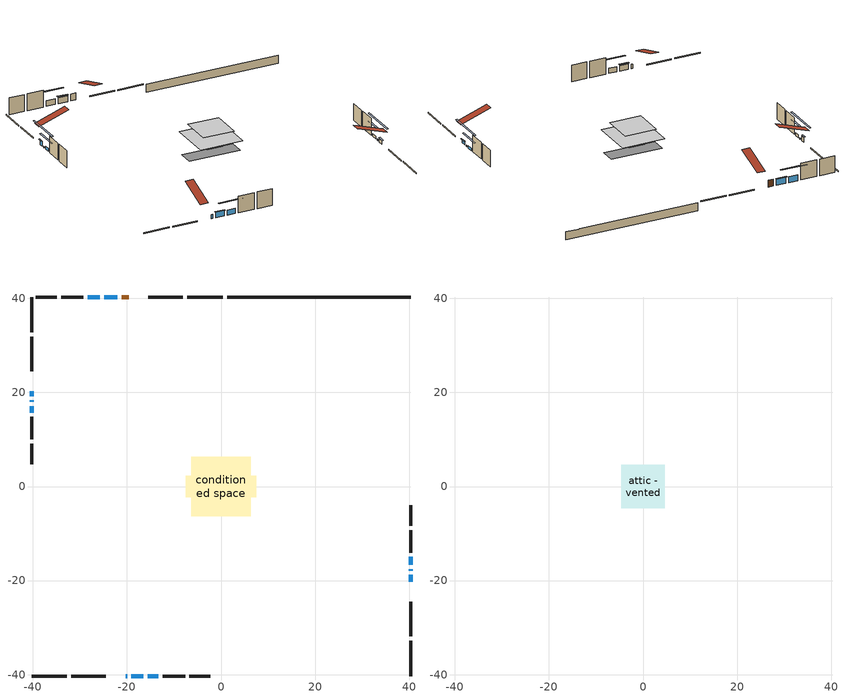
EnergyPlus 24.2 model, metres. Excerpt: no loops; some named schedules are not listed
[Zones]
conditioned space
 floor outside (Floor1 construction): -2.35,-2.35 -2.35,2.35 2.35,2.35 2.35,-2.35 z0.3
 floor adiabatic (AdiabaticFloorConstruction): -6.28,-6.28 -6.28,6.28 6.28,6.28 6.28,-6.28 z2.74
 floor foundation (Slab1 construction): -7.52,-2.23 -7.52,2.23 7.52,2.23 7.52,-2.23 z-2.06
 wall outside (RimJoist1 construction): 0.35,40.29 -7.19,40.29 / -40.29,-40.29 -32.75,-40.29 / -40.29,40.29 -40.29,32.75 / 40.29,-40.29 40.29,-32.75 z0.3:0.6
 wall outside (RimJoist2 construction): -8.12,40.29 -15.44,40.29 / -31.82,-40.29 -24.51,-40.29 / -40.29,31.82 -40.29,24.51 / 40.29,-31.82 40.29,-24.51 z0.3:0.6
 wall outside (AdiabaticWallConstruction 1): -19.66,40.29 -21.14,40.29 z0.3:2.33
 wall outside (AdiabaticWallConstruction): -20.29,-40.29 -19.98,-40.29 z0.3:1.52; 40.29,-20.29 40.29,-18.8 z0.3:1.27; -22.06,40.29 -24.83,40.29 z0.3:2.1; -19.05,-40.29 -16.55,-40.29 z0.3:1.93; -40.29,20.29 -40.29,19.23 z0.3:1.67; 40.29,-17.88 40.29,-17.59 / -40.29,18.31 -40.29,18.03 z0.3:0.66; 40.29,-16.67 40.29,-14.97 z0.3:1.04; -25.76,40.29 -28.34,40.29 z0.3:1.98; -15.62,-40.29 -13.3,-40.29 z0.3:1.81; -40.29,17.1 -40.29,15.72 z0.3:1.2
 wall outside (Wall1 construction): -29.27,40.29 -34.01,40.29 / -12.37,-40.29 -7.63,-40.29 / -40.29,14.79 -40.29,10.05 / 40.29,-14.04 40.29,-9.3 z0.3:5.18
 wall outside (Wall2 construction): -34.94,40.29 -39.36,40.29 / -6.7,-40.29 -2.28,-40.29 / -40.29,9.12 -40.29,4.69 / 40.29,-8.37 40.29,-3.95 z0.3:5.18
 wall foundation (FoundationWall1 construction): 1.28,40.29,-2.06 1.28,40.29,0.3 36.39,40.29,0.3 36.39,40.29,0.25 40.29,40.29,0.25 40.29,40.29,-2.06
 window (WindowConstruction 8): -20.29,-40.29 -19.98,-40.29 z0.3:1.52
 window (WindowConstruction 4): 40.29,-20.29 40.29,-18.8 z0.3:1.27
 window (WindowConstruction 5): -22.06,40.29 -24.83,40.29 z0.3:2.1
 window (WindowConstruction 6): -19.05,-40.29 -16.55,-40.29 z0.3:1.92
 window (WindowConstruction 7): -40.29,20.29 -40.29,19.24 z0.3:1.67
 window (WindowConstruction 9): 40.29,-17.87 40.29,-17.6 z0.3:0.66
 window (WindowConstruction 10): -40.29,18.31 -40.29,18.03 z0.3:0.66
 window (WindowConstruction): 40.29,-16.67 40.29,-14.97 z0.3:1.03
 window (WindowConstruction 1): -25.76,40.29 -28.34,40.29 z0.3:1.98
 window (WindowConstruction 2): -15.62,-40.29 -13.3,-40.29 z0.3:1.81
 window (WindowConstruction 3): -40.29,17.1 -40.29,15.72 z0.3:1.2
 door (Door): -19.66,40.29 -21.13,40.29 z0.3:2.33
 ceiling adiabatic (AdiabaticFloorConstruction): 6.28,-6.28 6.28,6.28 -6.28,6.28 -6.28,-6.28 z2.74
attic - vented
 floor to conditioned space (Floor2 construction Reversed): -4.6,-4.6 -4.6,4.6 4.6,4.6 4.6,-4.6 z5.18
 roof outside (Roof1 construction): -18.73,40.29,5.18 -18.73,31.34,8.16 -16.37,31.34,8.16 -16.37,40.29,5.18; -21.22,-40.29,5.18 -21.22,-31.34,8.16 -23.58,-31.34,8.16 -23.58,-40.29,5.18; -40.29,21.22,5.18 -31.34,21.22,8.16 -31.34,23.58,8.16 -40.29,23.58,5.18; 40.29,-21.22,5.18 31.34,-21.22,8.16 31.34,-23.58,8.16 40.29,-23.58,5.18
shading: 40.29,-18.6 40.29,-20.49 40.7,-20.49 40.7,-18.6 z1.47; -25.03,40.29 -21.86,40.29 -21.86,40.7 -25.03,40.7 z2.3; -16.35,-40.29 -19.25,-40.29 -19.25,-40.7 -16.35,-40.7 z2.13; -40.29,19.03 -40.29,20.49 -40.7,20.49 -40.7,19.03 z1.87; 40.29,-12.32 40.29,-23.15 40.7,-23.15 40.7,-12.32 z5.94; -40.29,12.75 -40.29,23.59 -40.7,23.59 -40.7,12.75 z5.94; 40.29,-12.33 40.29,-19.31 40.7,-19.31 40.7,-12.33 z3.67; -30.98,40.29 -23.12,40.29 -23.12,40.7 -30.98,40.7 z4.62; -10.66,-40.29 -18.26,-40.29 -18.26,-40.7 -10.66,-40.7 z4.45; -40.29,13.08 -40.29,19.74 -40.7,19.74 -40.7,13.08 z3.84
[Building]
Building 1: Terrain=Suburbs
[Site:Location]
Toronto City Centre_ON: Latitude {deg}=43.63; Longitude {deg}=-79.39; Time Zone {hr}=-5; Elevation {m}=77; Keep Site Location Information=Yes
[Site:GroundTemperature:Shallow]
5.01852, 3.26908, 3.12898, 3.95918, 7.29196, 10.6092, 13.4851, 15.3069, 15.4617, 13.9799, 11.1774, 7.9619
[Site:WaterMainsTemperature]
Calculation Method=Schedule; Temperature Schedule=mains temperature schedule
[Material] Roughness=Rough; Thermal Absorptance=0.9
Name | Thickness {m} | Conductivity {W/m-K} | Density {kg/m3} | Specific Heat {J/kg-K} | Solar Absorptance | Visible Absorptance
asphalt or fiberglass shingles | 0.00635 | 0.162714 | 1121.4 | 1465.45 | 0.4 | 0.4
ceiling loosefill ins | 0.169333 | 0.0480833 | 16.02 | 1046.75 | 0.7 | 0.7
ceiling stud and cavity | 0.1397 | 0.100554 | 65.682 | 1177.47 | 0.7 | 0.7
concrete 4.0 in. | 0.1016 | 1.803125 | 2242.8 | 837.4 | 0.7 | 0.7
concrete 8.0 in. | 0.2032 | 1.803125 | 2242.8 | 837.4 | 0.7 | 0.7
door material | 0.04445 | 0.053851 | 512.64 | 1214.23 | 0.7 | 0.7
exterior vertical ins | 0.0371966 | 0.029427 | 32.04 | 1214.23 | 0.7 | 0.7
floor covering | 0.0127 | 0.0433444 | 54.468 | 1339.84 | 0.6 | 0.6
floor rigid ins | 0.103632 | 0.029427 | 32.04 | 1214.23 | 0.7 | 0.7
floor rigid ins 1; wall rigid ins 1 | 0.512978 | 0.029427 | 32.04 | 1214.23 | 0.7 | 0.7
floor stud and cavity | 0.1397 | 0.16591 | 92.3553 | 1139.71 | 0.7 | 0.7
floor stud and cavity 1 | 0.1397 | 1.75129 | 37.0049 | 1207.88 | 0.7 | 0.7
furniture material conditioned space 1 | 0.1524 | 0.115458 | 640.8 | 1214.23 | 0.6 | 0.6
gypsum board | 0.0127 | 0.160291 | 801 | 837.4 | 0.6 | 0.6
gypsum board 1 | 0.0127 | 0.160291 | 801 | 837.4 | 0.7 | 0.7
osb sheathing 0.5 in. | 0.0127 | 0.115458 | 512.64 | 1214.23 | 0.7 | 0.7
osb sheathing 0.75 in. | 0.01905 | 0.115458 | 512.64 | 1214.23 | 0.7 | 0.7
osb sheathing 2.0 in. | 0.0508 | 0.115458 | 512.64 | 1214.23 | 0.7 | 0.7
rim joist rigid ins; wall rigid ins | 0.051816 | 0.029427 | 32.04 | 1214.23 | 0.7 | 0.7
rim joist stud and cavity | 0.0508 | 0.0405436 | 125.044 | 1163.47 | 0.6 | 0.6
rim joist stud and cavity 1 | 0.0508 | 0.593867 | 125.044 | 1163.47 | 0.6 | 0.6
wall stud and cavity | 0.1397 | 0.160931 | 139.0536 | 1170.24 | 0.7 | 0.7
wall stud and cavity 1 | 0.1397 | 0.162914 | 139.0536 | 1170.24 | 0.7 | 0.7
wall stud and cavity 2 | 0.0889 | 0.380278 | 52.3479 | 1209.89 | 0.7 | 0.7
wall stud and cavity 3 | 0.0889 | 0.391764 | 83.0341 | 1211.67 | 0.7 | 0.7
wood siding | 0.0254 | 0.102417 | 544.68 | 1172.36 | 0.4 | 0.4
wood siding 1; wood siding 2; wood siding 3 | 0.0254 | 0.102417 | 544.68 | 1172.36 | 0.7 | 0.7
[WindowMaterial:SimpleGlazingSystem]
Name | U-Factor {W/m2-K} | Solar Heat Gain Coefficient
WindowMaterial | 2.600524 | 0.55
WindowMaterial 1 | 2.4069 | 0.64
WindowMaterial 2 | 2.424506 | 0.63
WindowMaterial 3 | 2.54318 | 0.58
WindowMaterial 4 | 2.523871 | 0.59
WindowMaterial 5 | 2.39441 | 0.64
WindowMaterial 6 | 2.41201 | 0.63
WindowMaterial 7 | 2.444379 | 0.62
WindowMaterial 8 | 5.64904 | 0.55
WindowMaterial 9 | 3.07407 | 0.43
[Construction]
AdiabaticFloorConstruction: floor stud and cavity 1, floor rigid ins 1, osb sheathing 0.75 in., floor covering
AdiabaticWallConstruction: wood siding 2, wall rigid ins 1, wall stud and cavity 2, gypsum board
AdiabaticWallConstruction 1: wood siding 3, wall rigid ins 1, wall stud and cavity 2, gypsum board
Door: door material
Floor1 construction: floor stud and cavity, floor rigid ins, osb sheathing 0.75 in., floor covering
Floor2 construction Reversed: gypsum board, ceiling stud and cavity, ceiling loosefill ins
FoundationWall1 construction: concrete 8.0 in., gypsum board 1
furniture construction conditioned space 1: furniture material conditioned space 1
PartitionWallConstruction: gypsum board, wall stud and cavity 3, gypsum board
RimJoist1 construction: wood siding 1, rim joist rigid ins, osb sheathing 2.0 in., rim joist stud and cavity
RimJoist2 construction: wood siding 1, rim joist rigid ins, osb sheathing 2.0 in., rim joist stud and cavity 1
Roof1 construction: asphalt or fiberglass shingles
Slab1 construction: concrete 4.0 in.
Wall1 construction: wood siding, wall rigid ins, osb sheathing 0.5 in., wall stud and cavity, gypsum board
Wall2 construction: wood siding, wall rigid ins, osb sheathing 0.5 in., wall stud and cavity 1, gypsum board
WindowConstruction: WindowMaterial
WindowConstruction 1: WindowMaterial 1
WindowConstruction 10; WindowConstruction 9: WindowMaterial 9
WindowConstruction 2: WindowMaterial 2
WindowConstruction 3: WindowMaterial 3
WindowConstruction 4: WindowMaterial 4
WindowConstruction 5: WindowMaterial 5
WindowConstruction 6: WindowMaterial 6
WindowConstruction 7: WindowMaterial 7
WindowConstruction 8: WindowMaterial 8
[Zone] Multiplier=1; Part of Total Floor Area=Yes
Name | Volume {m3}
attic - vented | 40.9678
conditioned space | 558
[Space]
Name | Zone | Volume {m3}
attic - vented 1 | attic - vented | 40.9678
conditioned space 1 | conditioned space | 558
[ZoneInfiltration:EffectiveLeakageArea]
infil attic - vented 1: Zone or Space=attic - vented 1; Schedule=Always On Discrete; Effective Air Leakage Area {cm2}=3559.58; Stack Coefficient=0.000207584; Wind Coefficient=9.73458e-06
[ZoneMixing]
whole house fan mix: Zone or Space=attic - vented; Schedule=Always On Continuous; Design Flow Rate Calculation Method=Flow/Zone; Design Flow Rate {m3/s}=0; Source Zone or Space=conditioned space
[SurfaceProperty:ExposedFoundationPerimeter]
Slab1: Exposed Perimeter Calculation Method=TotalExposedPerimeter; Total Exposed Perimeter {m}=39.014
[InternalMass] Zone or ZoneList=conditioned space; Space or SpaceList=conditioned space 1
Name | Construction | Surface Area {m2}
furniture mass conditioned space 1 | furniture construction conditioned space 1 | 98.792
partition wall mass | PartitionWallConstruction | 246.98
[Lights]
interior lighting: Zone or ZoneList or Space or SpaceList=conditioned space 1; Schedule=interior lighting schedule; Design Level Calculation Method=LightingLevel; Lighting Level {W}=343.2; Return Air Fraction=0; Fraction Radiant=0.6; Fraction Visible=0.2; Fraction Replaceable=1
[People]
occupants: Zone or ZoneList or Space or SpaceList=conditioned space 1; Number of People Schedule=occupants schedule; Number of People Calculation Method=People; Number of People=3; Fraction Radiant=0.314171; Sensible Heat Fraction=0.56303; Activity Level Schedule=occupants activity schedule; Carbon Dioxide Generation Rate {m3/s-W}=0; Enable ASHRAE 55 Comfort Warnings=No; Mean Radiant Temperature Calculation Type=EnclosureAveraged
[ElectricEquipment] Zone or ZoneList or Space or SpaceList=conditioned space 1; Design Level Calculation Method=EquipmentLevel
Name | Schedule | Design Level {W} | Fraction Latent | Fraction Radiant | Fraction Lost
clothes dryer | clothes dryer schedule | 140.772 | 0.015 | 0.081 | 0.85
clothes washer | clothes washer schedule | 32.1985 | 0.03 | 0.162 | 0.7
cooking range | cooking range schedule | 215.147 | 0.08 | 0.432 | 0.2
dishwasher | dishwasher schedule | 66.8632 | 0.3 | 0.18 | 0.4
fridge | fridge schedule | 72.9452 | 0 | 0.6 | 0
mech vent house fan | mech vent house fan schedule | 0.95 | 0 | 0 | 1
mech vent house fan cfis | mech vent house fan cfis schedule | 0 | 0 | 0 | 0
misc plug loads | misc plug loads schedule | 494.7 | 0.045 | 0.513 | 0.1
whole house fan | Always On Discrete | 0 | 0 | 0 | 1
[OtherEquipment] Zone or ZoneList or Space or SpaceList=conditioned space 1; Design Level Calculation Method=EquipmentLevel
Name | Fuel Type | Schedule | Design Level {W} | Fraction Latent | Fraction Radiant | Fraction Lost
clothes dryer 1 | Electricity | clothes dryer schedule | 0 | 0.015 | 0.081 | 0.85
cooking range 1 | Electricity | cooking range schedule | 0 | 0.08 | 0.432 | 0.2
general water use latent | None | general water use schedule | 62.594 | 1 | 0 | 0
general water use sensible | None | general water use schedule | -61.6891 | 0 | 0.6 | 0
mech vent house fan latent load | None | Always On Discrete | 0 | 1 | 0 | 0
mech vent house fan sensible load | None | Always On Discrete | 0 | 0 | 0 | 0
water heater energy adjustment1 | NaturalGas | Always On Discrete | 0.01 | 0 | 0 | 1
[ZoneInfiltration:DesignFlowRate] Zone or ZoneList or Space or SpaceList=conditioned space 1; Schedule=Always On Discrete; Design Flow Rate Calculation Method=Flow/Zone; Design Flow Rate {m3/s}=0
infil flow; natural vent flow; whole house fan flow
[AvailabilityManager:Scheduled]
central ac and furnace airloop Availability Manager: Schedule=Always On Discrete
[Foundation:Kiva]
Foundation Kiva 1: Initial Indoor Air Temperature {C}=18; Wall Height Above Grade {m}=0.300015; Wall Depth Below Slab {m}=0.2032; Custom Block Material Name 1=exterior vertical ins; Custom Block Depth 1 {m}=2.36001; Custom Block X Position 1 {m}=0.2159; Custom Block Z Position 1 {m}=0
[Foundation:Kiva:Settings]
Soil Conductivity {W/m-K}=0.849921; Soil Density {kg/m3}=1842.3; Soil Specific Heat {J/kg-K}=418.7; Ground Solar Absorptivity=0.9; Ground Thermal Absorptivity=0.9; Ground Surface Roughness {m}=0.03; Far-Field Width {m}=40; Deep-Ground Boundary Condition=ZeroFlux; Deep-Ground Depth {m}=40; Minimum Cell Dimension {m}=0.2; Maximum Cell Growth Coefficient=3; Simulation Timestep=Timestep
[Exterior:Lights]
exterior lighting: Schedule=exterior lighting schedule; Design Level {W}=75.6
[EnergyManagementSystem:GlobalVariable]
central_ac_and_furnace_airloop_Fan_RTF
infil_program_Qfan
infil_program_Qinf
natural_vent_program_Qnv
natural_vent_program_Qwhf
[EnergyManagementSystem:Sensor]
Name | Output:Variable or Output:Meter Index Key | Output:Variable or Output:Meter
airflow_gain | infil flow | Infiltration Sensible Heat Gain Energy
airflow_gain_1 | natural vent flow | Infiltration Sensible Heat Gain Energy
airflow_gain_2 | whole house fan flow | Infiltration Sensible Heat Gain Energy
airflow_loss | infil flow | Infiltration Sensible Heat Loss Energy
airflow_loss_1 | natural vent flow | Infiltration Sensible Heat Loss Energy
airflow_loss_2 | whole house fan flow | Infiltration Sensible Heat Loss Energy
clg_load_cond |  | Cooling:EnergyTransfer:Zone:CONDITIONED SPACE
clg_sp_s; clg_sp_s_1 | cooling setpoint | Schedule Value
clothes_dryer_exhaust_0_sch_s | clothes dryer exhaust 0 schedule | Schedule Value
cool_season | cooling season schedule | Schedule Value
htg_load_cond |  | Heating:EnergyTransfer:Zone:CONDITIONED SPACE
htg_sp_s; htg_sp_s_1 | heating setpoint | Schedule Value
ig_ee_conv | clothes dryer | Electric Equipment Convective Heating Energy
ig_ee_conv_2 | cooking range | Electric Equipment Convective Heating Energy
ig_ee_conv_4 | fridge | Electric Equipment Convective Heating Energy
ig_ee_conv_5 | misc plug loads | Electric Equipment Convective Heating Energy
ig_ee_conv_6 | whole house fan | Electric Equipment Convective Heating Energy
ig_ee_rad | clothes dryer | Electric Equipment Radiant Heating Energy
ig_ee_rad_2 | cooking range | Electric Equipment Radiant Heating Energy
ig_ee_rad_4 | fridge | Electric Equipment Radiant Heating Energy
ig_ee_rad_5 | misc plug loads | Electric Equipment Radiant Heating Energy
ig_ee_rad_6 | whole house fan | Electric Equipment Radiant Heating Energy
ig_lgt_conv | interior lighting | Lights Convective Heating Energy
ig_lgt_rad | interior lighting | Lights Radiant Heating Energy
ig_lgt_vis | interior lighting | Lights Visible Radiation Heating Energy
ig_oe_conv | clothes dryer 1 | Other Equipment Convective Heating Energy
ig_oe_conv_1 | cooking range 1 | Other Equipment Convective Heating Energy
ig_oe_conv_2 | general water use latent | Other Equipment Convective Heating Energy
ig_oe_conv_3 | general water use sensible | Other Equipment Convective Heating Energy
ig_oe_conv_4 | water heater energy adjustment1 | Other Equipment Convective Heating Energy
ig_oe_rad | clothes dryer 1 | Other Equipment Radiant Heating Energy
ig_oe_rad_1 | cooking range 1 | Other Equipment Radiant Heating Energy
ig_oe_rad_2 | general water use latent | Other Equipment Radiant Heating Energy
ig_oe_rad_3 | general water use sensible | Other Equipment Radiant Heating Energy
ig_oe_rad_4 | water heater energy adjustment1 | Other Equipment Radiant Heating Energy
ig_ppl_conv | occupants | People Convective Heating Energy
ig_ppl_rad | occupants | People Radiant Heating Energy
im_conv | furniture mass conditioned space 1 | Surface Inside Face Convection Heat Gain Energy
im_conv_1 | partition wall mass | Surface Inside Face Convection Heat Gain Energy
im_ig | furniture mass conditioned space 1 | Surface Inside Face Internal Gains Radiation Heat Gain Energy
im_ig_1 | partition wall mass | Surface Inside Face Internal Gains Radiation Heat Gain Energy
im_lgt | furniture mass conditioned space 1 | Surface Inside Face Lights Radiation Heat Gain Energy
im_lgt_1 | partition wall mass | Surface Inside Face Lights Radiation Heat Gain Energy
im_sol | furniture mass conditioned space 1 | Surface Inside Face Solar Radiation Heat Gain Energy
im_sol_1 | partition wall mass | Surface Inside Face Solar Radiation Heat Gain Energy
im_surf | furniture mass conditioned space 1 | Surface Inside Face Net Surface Thermal Radiation Heat Gain Energy
im_surf_1 | partition wall mass | Surface Inside Face Net Surface Thermal Radiation Heat Gain Energy
mv_conv | mech vent house fan | Electric Equipment Convective Heating Energy
mv_conv_1 | mech vent house fan cfis | Electric Equipment Convective Heating Energy
mv_conv_2 | mech vent house fan latent load | Other Equipment Convective Heating Energy
mv_conv_3 | mech vent house fan sensible load | Other Equipment Convective Heating Energy
mv_rad | mech vent house fan | Electric Equipment Radiant Heating Energy
mv_rad_1 | mech vent house fan cfis | Electric Equipment Radiant Heating Energy
mv_rad_2 | mech vent house fan latent load | Other Equipment Radiant Heating Energy
mv_rad_3 | mech vent house fan sensible load | Other Equipment Radiant Heating Energy
natural_vent_s | natural vent schedule | Schedule Value
out_pb_s |  | Site Outdoor Air Barometric Pressure
out_wt_s |  | Site Outdoor Air Humidity Ratio
site_vw_s |  | Site Wind Speed
ss_back_out | Window1 | Surface Window Shortwave from Zone Back Out Window Heat Transfer Rate
ss_back_out_1 | Window11 | Surface Window Shortwave from Zone Back Out Window Heat Transfer Rate
ss_back_out_10 | Window9 | Surface Window Shortwave from Zone Back Out Window Heat Transfer Rate
ss_back_out_2 | Window13 | Surface Window Shortwave from Zone Back Out Window Heat Transfer Rate
ss_back_out_3 | Window15 | Surface Window Shortwave from Zone Back Out Window Heat Transfer Rate
ss_back_out_4 | Window17 | Surface Window Shortwave from Zone Back Out Window Heat Transfer Rate
ss_back_out_5 | Window18 | Surface Window Shortwave from Zone Back Out Window Heat Transfer Rate
ss_back_out_6 | Window19 | Surface Window Shortwave from Zone Back Out Window Heat Transfer Rate
ss_back_out_7 | Window2 | Surface Window Shortwave from Zone Back Out Window Heat Transfer Rate
ss_back_out_8 | Window5 | Surface Window Shortwave from Zone Back Out Window Heat Transfer Rate
ss_back_out_9 | Window7 | Surface Window Shortwave from Zone Back Out Window Heat Transfer Rate
ss_conv | Door1 | Surface Inside Face Convection Heat Gain Energy
ss_conv_1 | Window1 | Surface Inside Face Convection Heat Gain Energy
ss_conv_10 | Window7 | Surface Inside Face Convection Heat Gain Energy
ss_conv_11 | Window9 | Surface Inside Face Convection Heat Gain Energy
ss_conv_2 | Window11 | Surface Inside Face Convection Heat Gain Energy
ss_conv_3 | Window13 | Surface Inside Face Convection Heat Gain Energy
ss_conv_4 | Window15 | Surface Inside Face Convection Heat Gain Energy
ss_conv_5 | Window17 | Surface Inside Face Convection Heat Gain Energy
ss_conv_6 | Window18 | Surface Inside Face Convection Heat Gain Energy
ss_conv_7 | Window19 | Surface Inside Face Convection Heat Gain Energy
ss_conv_8 | Window2 | Surface Inside Face Convection Heat Gain Energy
ss_conv_9 | Window5 | Surface Inside Face Convection Heat Gain Energy
ss_ig | Door1 | Surface Inside Face Internal Gains Radiation Heat Gain Energy
ss_ig_1 | Window1 | Surface Inside Face Internal Gains Radiation Heat Gain Energy
ss_ig_10 | Window7 | Surface Inside Face Internal Gains Radiation Heat Gain Energy
ss_ig_11 | Window9 | Surface Inside Face Internal Gains Radiation Heat Gain Energy
ss_ig_2 | Window11 | Surface Inside Face Internal Gains Radiation Heat Gain Energy
ss_ig_3 | Window13 | Surface Inside Face Internal Gains Radiation Heat Gain Energy
ss_ig_4 | Window15 | Surface Inside Face Internal Gains Radiation Heat Gain Energy
ss_ig_5 | Window17 | Surface Inside Face Internal Gains Radiation Heat Gain Energy
ss_ig_6 | Window18 | Surface Inside Face Internal Gains Radiation Heat Gain Energy
ss_ig_7 | Window19 | Surface Inside Face Internal Gains Radiation Heat Gain Energy
ss_ig_8 | Window2 | Surface Inside Face Internal Gains Radiation Heat Gain Energy
ss_ig_9 | Window5 | Surface Inside Face Internal Gains Radiation Heat Gain Energy
ss_lgt | Door1 | Surface Inside Face Lights Radiation Heat Gain Energy
ss_sol | Door1 | Surface Inside Face Solar Radiation Heat Gain Energy
ss_surf | Door1 | Surface Inside Face Net Surface Thermal Radiation Heat Gain Energy
ss_surf_1 | Window1 | Surface Inside Face Net Surface Thermal Radiation Heat Gain Energy
ss_surf_10 | Window7 | Surface Inside Face Net Surface Thermal Radiation Heat Gain Energy
ss_surf_11 | Window9 | Surface Inside Face Net Surface Thermal Radiation Heat Gain Energy
ss_surf_2 | Window11 | Surface Inside Face Net Surface Thermal Radiation Heat Gain Energy
ss_surf_3 | Window13 | Surface Inside Face Net Surface Thermal Radiation Heat Gain Energy
ss_surf_4 | Window15 | Surface Inside Face Net Surface Thermal Radiation Heat Gain Energy
ss_surf_5 | Window17 | Surface Inside Face Net Surface Thermal Radiation Heat Gain Energy
ss_surf_6 | Window18 | Surface Inside Face Net Surface Thermal Radiation Heat Gain Energy
ss_surf_7 | Window19 | Surface Inside Face Net Surface Thermal Radiation Heat Gain Energy
ss_surf_8 | Window2 | Surface Inside Face Net Surface Thermal Radiation Heat Gain Energy
ss_surf_9 | Window5 | Surface Inside Face Net Surface Thermal Radiation Heat Gain Energy
ss_trans_in | Window1 | Surface Window Transmitted Solar Radiation Rate
ss_trans_in_1 | Window11 | Surface Window Transmitted Solar Radiation Rate
ss_trans_in_10 | Window9 | Surface Window Transmitted Solar Radiation Rate
ss_trans_in_2 | Window13 | Surface Window Transmitted Solar Radiation Rate
ss_trans_in_3 | Window15 | Surface Window Transmitted Solar Radiation Rate
ss_trans_in_4 | Window17 | Surface Window Transmitted Solar Radiation Rate
ss_trans_in_5 | Window18 | Surface Window Transmitted Solar Radiation Rate
ss_trans_in_6 | Window19 | Surface Window Transmitted Solar Radiation Rate
ss_trans_in_7 | Window2 | Surface Window Transmitted Solar Radiation Rate
ss_trans_in_8 | Window5 | Surface Window Transmitted Solar Radiation Rate
ss_trans_in_9 | Window7 | Surface Window Transmitted Solar Radiation Rate
ss_trans_out | Window1 | Surface Inside Face Initial Transmitted Diffuse Transmitted Out Window Solar Radiation Rate
ss_trans_out_1 | Window11 | Surface Inside Face Initial Transmitted Diffuse Transmitted Out Window Solar Radiation Rate
ss_trans_out_10 | Window9 | Surface Inside Face Initial Transmitted Diffuse Transmitted Out Window Solar Radiation Rate
ss_trans_out_2 | Window13 | Surface Inside Face Initial Transmitted Diffuse Transmitted Out Window Solar Radiation Rate
ss_trans_out_3 | Window15 | Surface Inside Face Initial Transmitted Diffuse Transmitted Out Window Solar Radiation Rate
ss_trans_out_4 | Window17 | Surface Inside Face Initial Transmitted Diffuse Transmitted Out Window Solar Radiation Rate
ss_trans_out_5 | Window18 | Surface Inside Face Initial Transmitted Diffuse Transmitted Out Window Solar Radiation Rate
ss_trans_out_6 | Window19 | Surface Inside Face Initial Transmitted Diffuse Transmitted Out Window Solar Radiation Rate
ss_trans_out_7 | Window2 | Surface Inside Face Initial Transmitted Diffuse Transmitted Out Window Solar Radiation Rate
ss_trans_out_8 | Window5 | Surface Inside Face Initial Transmitted Diffuse Transmitted Out Window Solar Radiation Rate
ss_trans_out_9 | Window7 | Surface Inside Face Initial Transmitted Diffuse Transmitted Out Window Solar Radiation Rate
s_conv | Floor1 | Surface Inside Face Convection Heat Gain Energy
s_conv_1 | Floor2 | Surface Inside Face Convection Heat Gain Energy
s_conv_10 | RimJoist2:180 | Surface Inside Face Convection Heat Gain Energy
s_conv_11 | RimJoist2:270 | Surface Inside Face Convection Heat Gain Energy
s_conv_12 | RimJoist2:90 | Surface Inside Face Convection Heat Gain Energy
s_conv_13 | Slab1 | Surface Inside Face Convection Heat Gain Energy
s_conv_14 | Wall1:0 | Surface Inside Face Convection Heat Gain Energy
s_conv_15 | Wall1:180 | Surface Inside Face Convection Heat Gain Energy
s_conv_16 | Wall1:270 | Surface Inside Face Convection Heat Gain Energy
s_conv_17 | Wall1:90 | Surface Inside Face Convection Heat Gain Energy
s_conv_18 | Wall2:0 | Surface Inside Face Convection Heat Gain Energy
s_conv_19 | Wall2:180 | Surface Inside Face Convection Heat Gain Energy
s_conv_2 | FoundationWall1 | Surface Inside Face Convection Heat Gain Energy
s_conv_20 | Wall2:270 | Surface Inside Face Convection Heat Gain Energy
s_conv_21 | Wall2:90 | Surface Inside Face Convection Heat Gain Energy
s_conv_3 | inferred conditioned ceiling | Surface Inside Face Convection Heat Gain Energy
